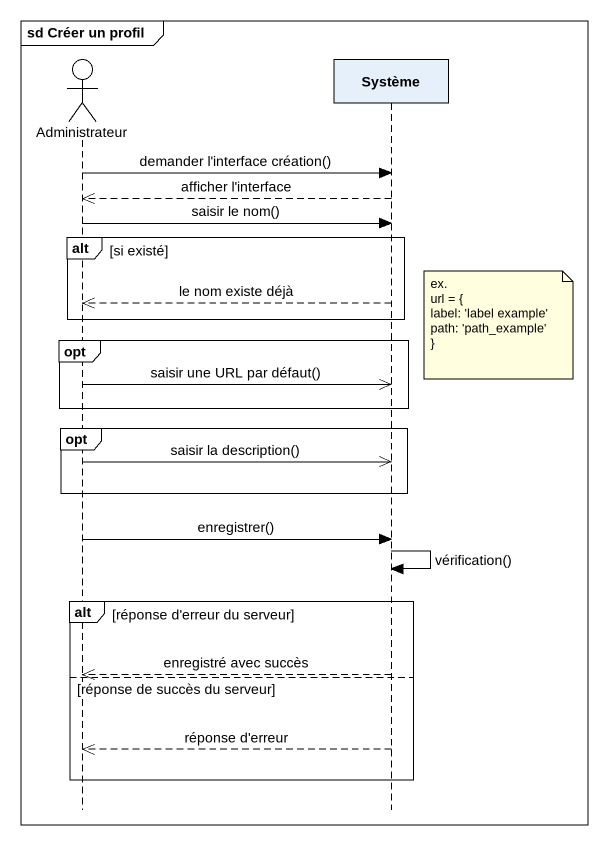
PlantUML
@startuml
mainframe sd Créer un profil
hide footbox
actor Administrateur
participant Système

Administrateur -> Système : demander l'interface création()
Système -->> Administrateur : afficher l'interface
Administrateur -> Système : saisir le nom()
alt si existé
  Système -->> Administrateur : le nom existe déjà
end
note right of Système
  ex.
  url = {
  label: 'label example'
  path: 'path_example'
  ~}
end note
opt
  Administrateur ->> Système : saisir une URL par défaut()
end
opt
  Administrateur ->> Système : saisir la description()
end
Administrateur -> Système : enregistrer()
Système -> Système : vérification()
alt réponse d'erreur du serveur
  Système -->> Administrateur : enregistré avec succès
else réponse de succès du serveur
  Système -->> Administrateur : réponse d'erreur
end
@enduml
